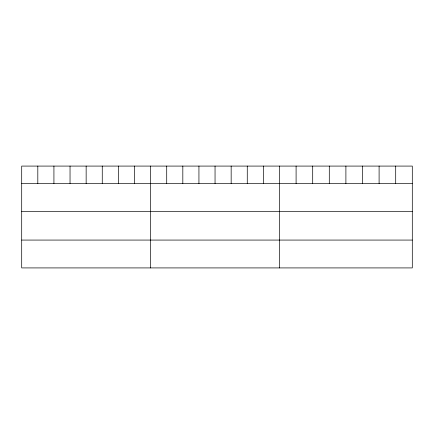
<?xml version="1.0" encoding="UTF-8"?>
<svg xmlns="http://www.w3.org/2000/svg" width="434" height="434" viewBox="0 0 434 434"><rect width="100%" height="100%" fill="white"/><g stroke="black" fill="none" stroke-linecap="round" stroke-linejoin="round"><path stroke-width="0.65" d="M412.3 183.528L412.3 267.919L21.7 267.919L21.7 166.081L412.3 166.081L412.3 183.528L21.7 183.528M21.7 211.38L412.3 211.38M21.7 240.073L412.3 240.073M395.7 166.081L395.7 183.528M379.099 166.081L379.099 183.528M362.499 166.081L362.499 183.528M345.898 166.081L345.898 183.528M329.298 166.081L329.298 183.528M312.697 166.081L312.697 183.528M296.096 166.081L296.096 183.528M279.496 166.081L279.496 267.919M263.384 166.081L263.384 183.528M247.272 166.081L247.272 183.528M231.159 166.081L231.159 183.528M215.047 166.081L215.047 183.528M198.935 166.081L198.935 183.528M182.822 166.081L182.822 183.528M166.71 166.081L166.71 183.528M150.598 166.081L150.598 267.919M134.486 166.081L134.486 183.528M118.373 166.081L118.373 183.528M102.261 166.081L102.261 183.528M86.149 166.081L86.149 183.528M70.037 166.081L70.037 183.528M53.925 166.081L53.925 183.528M37.812 166.081L37.812 183.528"/></g></svg>
